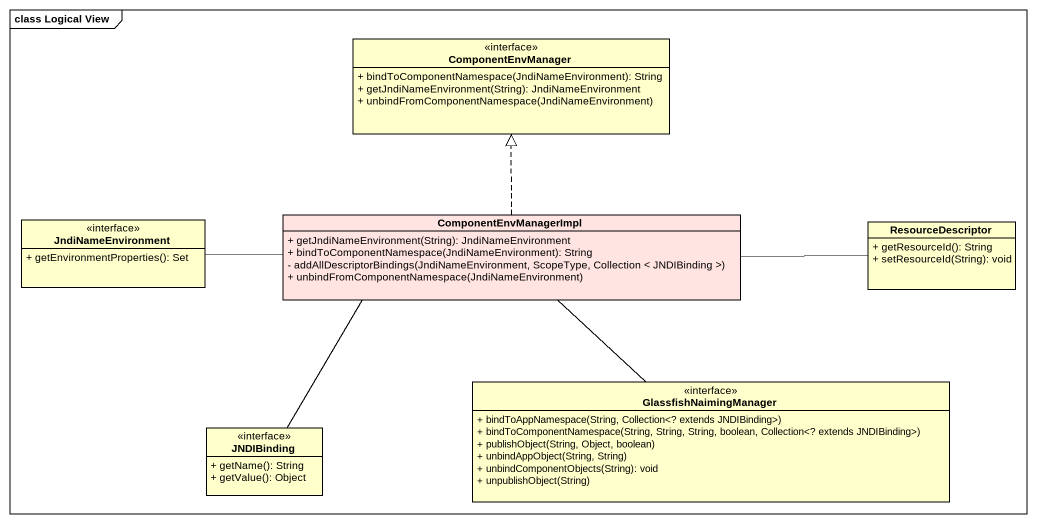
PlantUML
@startuml
mainframe class Logical View
hide circle
hide empty members
skinparam classAttributeIconSize 0
class ComponentEnvManager <<interface>> {
  + bindToComponentNamespace(JndiNameEnvironment): String
  + getJndiNameEnvironment(String): JndiNameEnvironment
  + unbindFromComponentNamespace(JndiNameEnvironment)
}
class ComponentEnvManagerImpl #FFE4E1 {
  + getJndiNameEnvironment(String): JndiNameEnvironment
  + bindToComponentNamespace(JndiNameEnvironment): String
  - addAllDescriptorBindings(JndiNameEnvironment, ScopeType, Collection < JNDIBinding >)
  + unbindFromComponentNamespace(JndiNameEnvironment)
}
class JndiNameEnvironment <<interface>> {
  + getEnvironmentProperties(): Set
}
class ResourceDescriptor {
  + getResourceId(): String
  + setResourceId(String): void
}
class GlassfishNaimingManager <<interface>> {
  + bindToAppNamespace(String, Collection<? extends JNDIBinding>)
  + bindToComponentNamespace(String, String, String, boolean, Collection<? extends JNDIBinding>)
  + publishObject(String, Object, boolean)
  + unbindAppObject(String, String)
  + unbindComponentObjects(String): void
  + unpublishObject(String)
}
class JNDIBinding <<interface>> {
  + getName(): String
  + getValue(): Object
}
ComponentEnvManagerImpl .up.|> ComponentEnvManager
ComponentEnvManagerImpl -left- JndiNameEnvironment
ResourceDescriptor -left- ComponentEnvManagerImpl
GlassfishNaimingManager -up- ComponentEnvManagerImpl
JNDIBinding -up- ComponentEnvManagerImpl
@enduml
